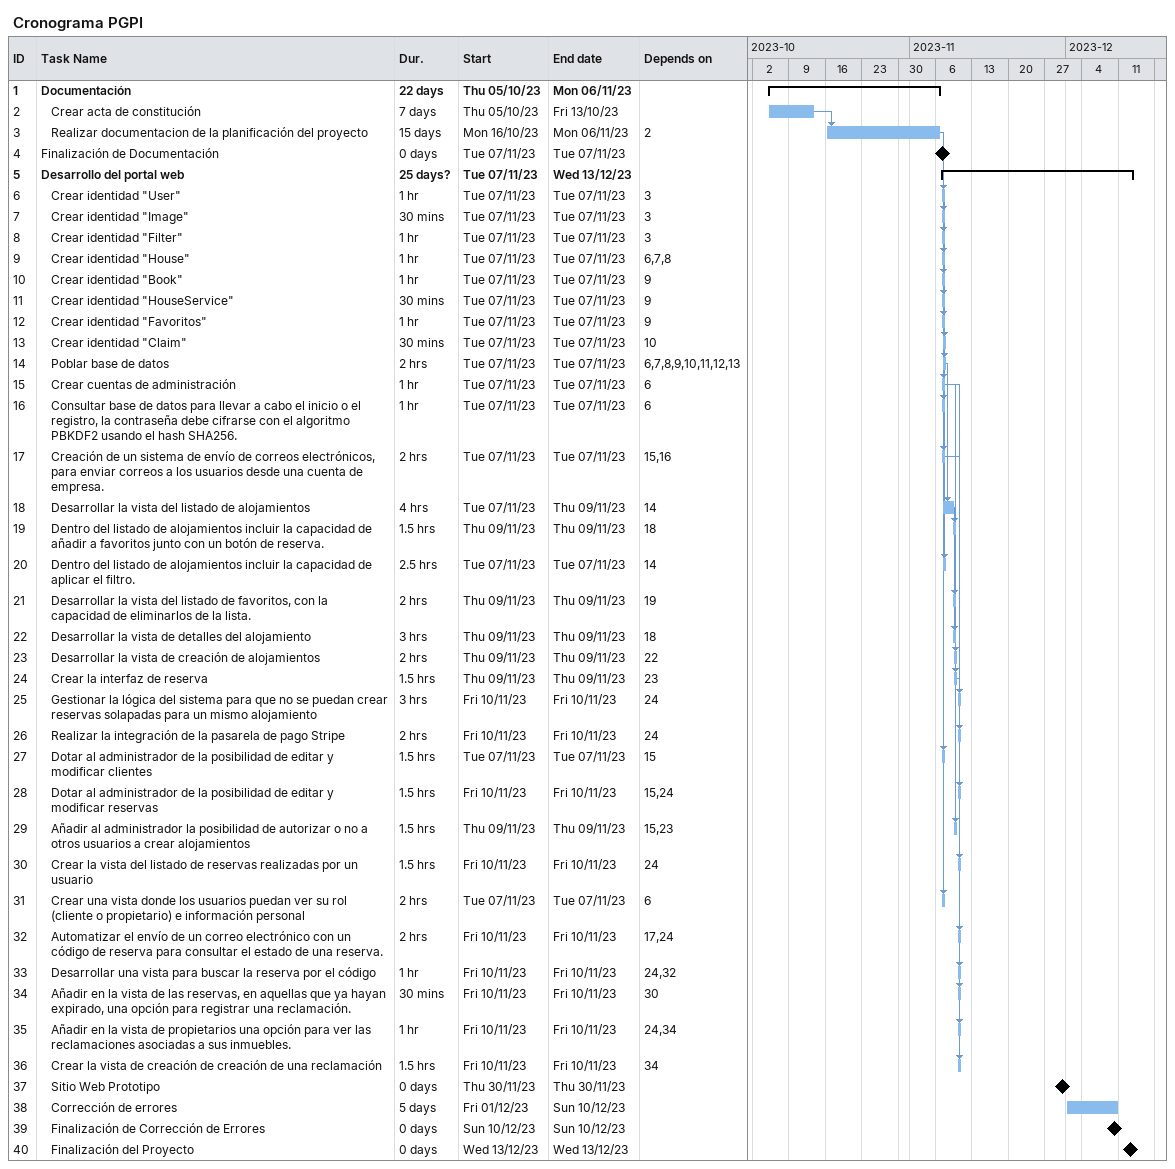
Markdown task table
Cronograma PGPI

| ID | Level | Task | Duration | Start | Finish | Predecessors |
|---|---|---|---|---|---|---|
| 1 | 1 | **Documentación** | 22d | 2023-10-05 | 2023-11-06 |  |
| 2 | 2 | Crear acta de constitución | 7d | 2023-10-05 | 2023-10-13 |  |
| 3 | 2 | Realizar documentacion de la planificación del proyecto | 15d | 2023-10-16 | 2023-11-06 | 2 |
| 4 | 1 | Finalización de Documentación | 0d | 2023-11-07 | 2023-11-07 |  |
| 5 | 1 | **Desarrollo del portal web** | 25d? | 2023-11-07 | 2023-12-13 |  |
| 6 | 2 | Crear identidad "User" | 1h | 2023-11-07 | 2023-11-07 | 3 |
| 7 | 2 | Crear identidad "Image" | 30min | 2023-11-07 | 2023-11-07 | 3 |
| 8 | 2 | Crear identidad "Filter" | 1h | 2023-11-07 | 2023-11-07 | 3 |
| 9 | 2 | Crear identidad "House" | 1h | 2023-11-07 | 2023-11-07 | 6, 7, 8 |
| 10 | 2 | Crear identidad "Book" | 1h | 2023-11-07 | 2023-11-07 | 9 |
| 11 | 2 | Crear identidad "HouseService" | 30min | 2023-11-07 | 2023-11-07 | 9 |
| 12 | 2 | Crear identidad "Favoritos" | 1h | 2023-11-07 | 2023-11-07 | 9 |
| 13 | 2 | Crear identidad "Claim" | 30min | 2023-11-07 | 2023-11-07 | 10 |
| 14 | 2 | Poblar base de datos | 2h | 2023-11-07 | 2023-11-07 | 6, 7, 8, 9, 10, 11, 12, 13 |
| 15 | 2 | Crear cuentas de administración | 1h | 2023-11-07 | 2023-11-07 | 6 |
| 16 | 2 | Consultar base de datos para llevar a cabo el inicio o el registro, la contraseña debe cifrarse con el algoritmo PBKDF2 usando el hash SHA256. | 1h | 2023-11-07 | 2023-11-07 | 6 |
| 17 | 2 | Creación de un sistema de envío de correos electrónicos, para enviar correos a los usuarios desde una cuenta de empresa. | 2h | 2023-11-07 | 2023-11-07 | 15, 16 |
| 18 | 2 | Desarrollar la vista del listado de alojamientos | 4h | 2023-11-07 | 2023-11-09 | 14 |
| 19 | 2 | Dentro del listado de alojamientos incluir la capacidad de añadir a favoritos junto con un botón de reserva. | 1.5h | 2023-11-09 | 2023-11-09 | 18 |
| 20 | 2 | Dentro del listado de alojamientos incluir la capacidad de aplicar el filtro. | 2.5h | 2023-11-07 | 2023-11-07 | 14 |
| 21 | 2 | Desarrollar la vista del listado de favoritos, con la capacidad de eliminarlos de la lista. | 2h | 2023-11-09 | 2023-11-09 | 19 |
| 22 | 2 | Desarrollar la vista de detalles del alojamiento | 3h | 2023-11-09 | 2023-11-09 | 18 |
| 23 | 2 | Desarrollar la vista de creación de alojamientos | 2h | 2023-11-09 | 2023-11-09 | 22 |
| 24 | 2 | Crear la interfaz de reserva | 1.5h | 2023-11-09 | 2023-11-09 | 23 |
| 25 | 2 | Gestionar la lógica del sistema para que no se puedan crear reservas solapadas para un mismo alojamiento | 3h | 2023-11-10 | 2023-11-10 | 24 |
| 26 | 2 | Realizar la integración de la pasarela de pago Stripe | 2h | 2023-11-10 | 2023-11-10 | 24 |
| 27 | 2 | Dotar al administrador de la posibilidad de editar y modificar clientes | 1.5h | 2023-11-07 | 2023-11-07 | 15 |
| 28 | 2 | Dotar al administrador de la posibilidad de editar y modificar reservas | 1.5h | 2023-11-10 | 2023-11-10 | 15, 24 |
| 29 | 2 | Añadir al administrador la posibilidad de autorizar o no a otros usuarios a crear alojamientos | 1.5h | 2023-11-09 | 2023-11-09 | 15, 23 |
| 30 | 2 | Crear la vista del listado de reservas realizadas por un usuario | 1.5h | 2023-11-10 | 2023-11-10 | 24 |
| 31 | 2 | Crear una vista donde los usuarios puedan ver su rol (cliente o propietario) e información personal | 2h | 2023-11-07 | 2023-11-07 | 6 |
| 32 | 2 | Automatizar el envío de un correo electrónico con un código de reserva para consultar el estado de una reserva. | 2h | 2023-11-10 | 2023-11-10 | 17, 24 |
| 33 | 2 | Desarrollar una vista para buscar la reserva por el código | 1h | 2023-11-10 | 2023-11-10 | 24, 32 |
| 34 | 2 | Añadir en la vista de las reservas, en aquellas que ya hayan expirado, una opción para registrar una reclamación. | 30min | 2023-11-10 | 2023-11-10 | 30 |
| 35 | 2 | Añadir en la vista de propietarios una opción para ver las reclamaciones asociadas a sus inmuebles. | 1h | 2023-11-10 | 2023-11-10 | 24, 34 |
| 36 | 2 | Crear la vista de creación de creación de una reclamación | 1.5h | 2023-11-10 | 2023-11-10 | 34 |
| 37 | 2 | Sitio Web Prototipo | 0d | 2023-11-30 | 2023-11-30 |  |
| 38 | 2 | Corrección de errores | 5d | 2023-12-01 | 2023-12-10 |  |
| 39 | 2 | Finalización de Corrección de Errores | 0d | 2023-12-10 | 2023-12-10 |  |
| 40 | 2 | Finalización del Proyecto | 0d | 2023-12-13 | 2023-12-13 |  |
